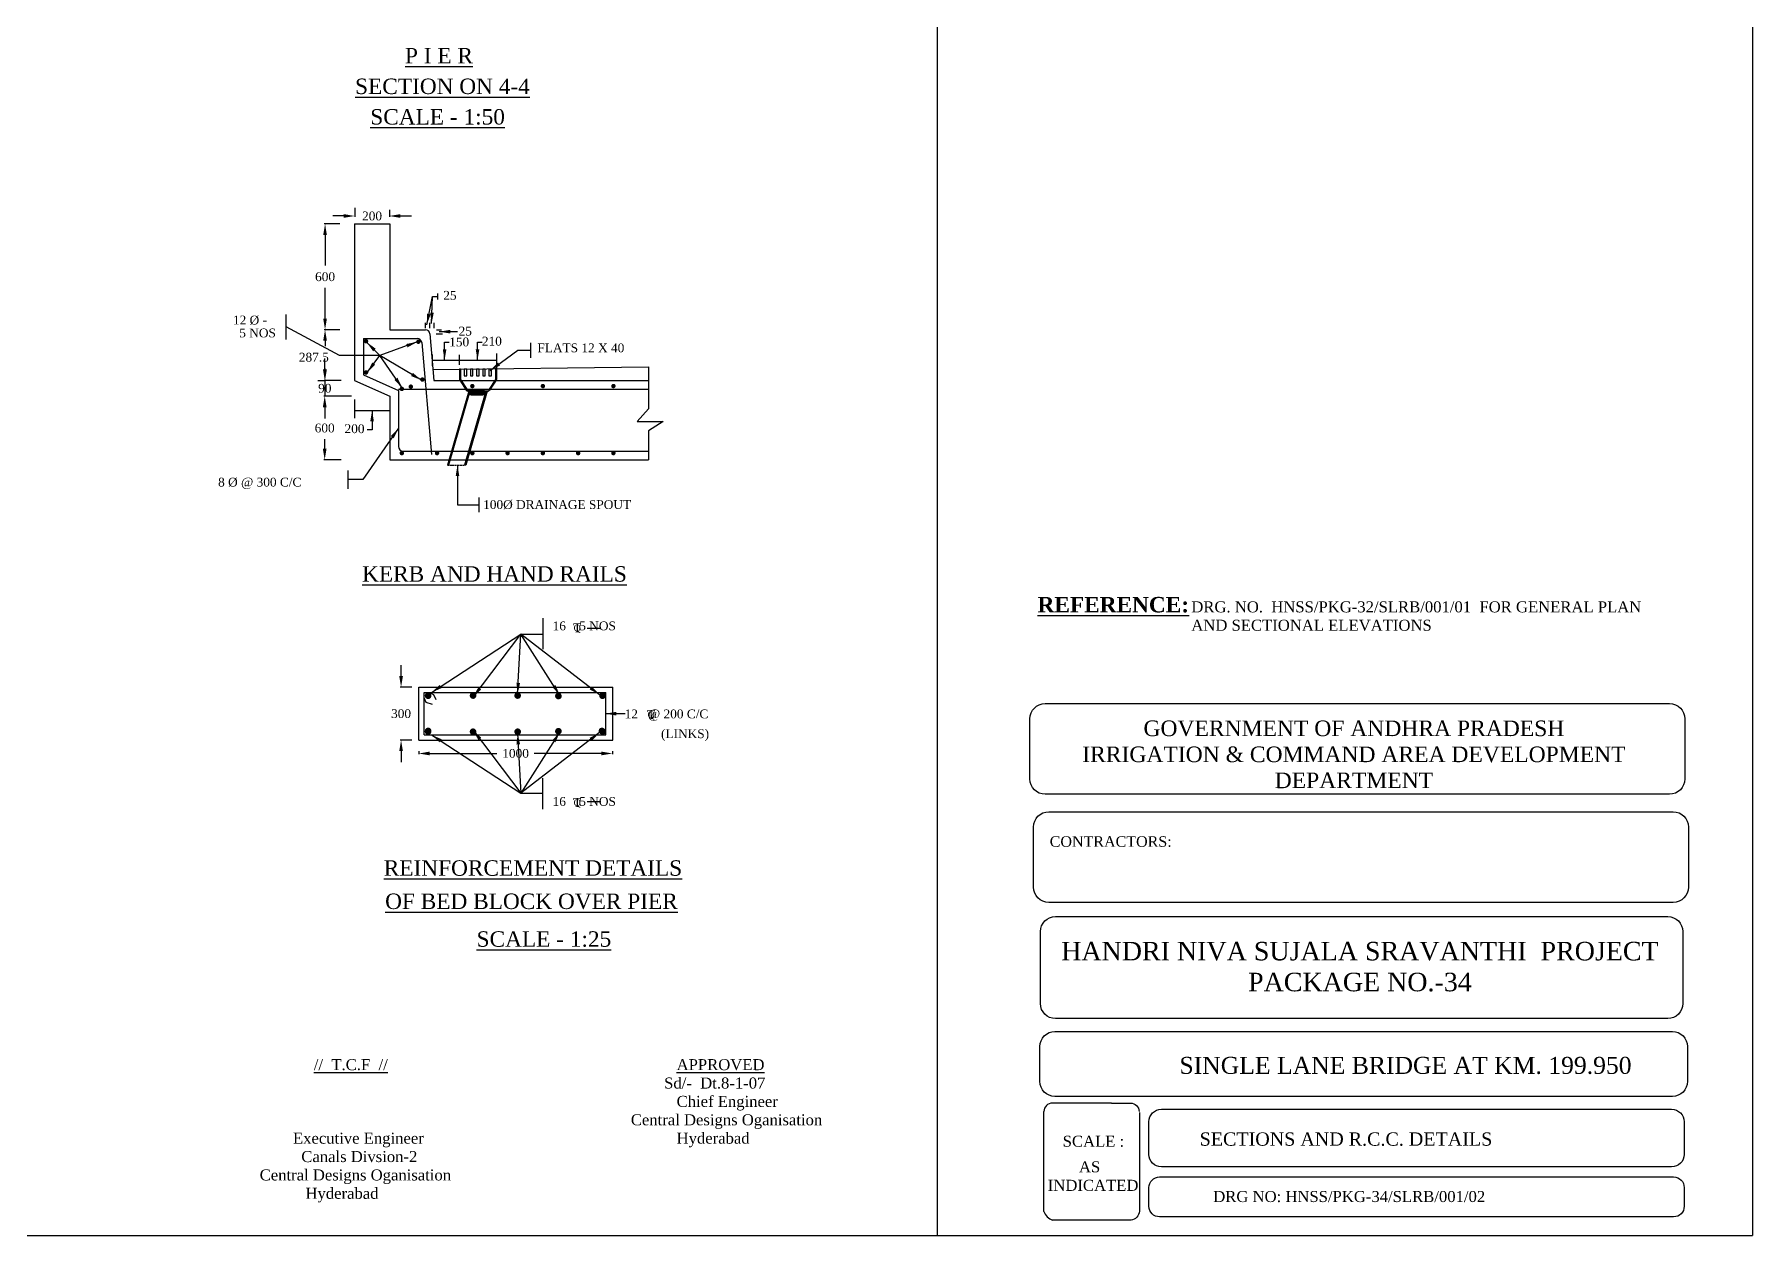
# Model space of a CAD drawing. Header units: millimetres. Extents: x -1426 to 1182, y 579 to 1915.
# Drawn here: x -925.3 to -535.5, y 579 to 851.4 of the extents above; entities that cross this region are included whole.
import ezdxf

# ---------------------------------------------------------------- set-up
doc = ezdxf.new("R2010")
doc.units = ezdxf.units.MM
doc.linetypes.add('DASHED', pattern=[0.75, 0.5, -0.25])
doc.layers.add('SHEET', color=3, linetype='Continuous')
doc.styles.add('ROMANS', font='romans')
doc.styles.get("Standard").update_dxf_attribs({"font": 'times.ttf'})
doc.dimstyles.get("Standard").update_dxf_attribs({"dimtxt": 2, "dimasz": 2.5, "dimexe": 0.18, "dimexo": 0.18, "dimgap": 1.5, "dimtad": 0, "dimtih": 1, "dimtoh": 1, "dimdec": 0, "dimlfac": 100, "dimzin": 0, "dimdsep": 46, "dimtxsty": 'ROMANS', "dimcen": 0.09, "dimadec": 0, "dimazin": 0, "dimtfac": 1, "dimtdec": 0, "dimtofl": 0, "dimtmove": 1, "dimatfit": 1, "dimfxl": 1, "dimtolj": 1, "dimtzin": 0, "dimarcsym": 0})

# ---------------------------------------------------------------- blocks, each defined once
blk = doc.blocks.new('*D35')
at = {"color": 0, "lineweight": -2, "transparency": 16777216}
for p, q in [((-859.42, 775.44), (-859.42, 777.94)), ((-861, 772.94), (-859.24, 772.94)), ((-859.42, 772.94), (-859.42, 769.34)), ((-853.36, 769.34), (-859.6, 769.34)), ((-859.42, 766.84), (-859.42, 764.34))]:
    blk.add_line(p, q, dxfattribs=at)
at = {"color": 0, "transparency": 16777216}
for points in [[(-859.84, 775.44), (-859.01, 775.44), (-859.42, 772.94)], [(-859.84, 766.84), (-859.01, 766.84), (-859.42, 769.34)]]:
    blk.add_solid(points, dxfattribs=at)
at = {"layer": 'Defpoints', "color": 0, "transparency": 16777216}
for p in [(-861.18, 772.94), (-859.42, 769.34), (-853.18, 769.34)]:
    blk.add_point(p, dxfattribs=at)
at = {"color": 0, "transparency": 16777216, "insert": (-859.42, 771.14), "char_height": 2, "attachment_point": 5}
blk.add_mtext('\\A1;90', dxfattribs=at)
blk = doc.blocks.new('*D36')
at = {"color": 0, "lineweight": -2, "transparency": 16777216}
for p, q in [((-855.72, 769.34), (-859.63, 769.34)), ((-859.45, 766.84), (-859.45, 764.66)), ((-859.45, 757.44), (-859.45, 759.62)), ((-855.72, 754.94), (-859.63, 754.94))]:
    blk.add_line(p, q, dxfattribs=at)
at = {"color": 0, "transparency": 16777216}
for points in [[(-859.86, 766.84), (-859.03, 766.84), (-859.45, 769.34)], [(-859.86, 757.44), (-859.03, 757.44), (-859.45, 754.94)]]:
    blk.add_solid(points, dxfattribs=at)
at = {"layer": 'Defpoints', "color": 0, "transparency": 16777216}
for p in [(-855.54, 769.34), (-859.45, 754.94), (-855.54, 754.94)]:
    blk.add_point(p, dxfattribs=at)
at = {"color": 0, "transparency": 16777216, "insert": (-859.45, 762.14), "char_height": 2, "attachment_point": 5}
blk.add_mtext('\\A1;600', dxfattribs=at)
blk = doc.blocks.new('*D39')
at = {"color": 0, "lineweight": -2, "transparency": 16777216}
for p, q in [((-852.63, 812.09), (-852.63, 810.04)), ((-844.77, 811.58), (-844.77, 810.04)), ((-855.13, 810.22), (-857.63, 810.22)), ((-842.27, 810.22), (-839.77, 810.22))]:
    blk.add_line(p, q, dxfattribs=at)
at = {"color": 0, "transparency": 16777216}
for points in [[(-855.13, 810.64), (-855.13, 809.8), (-852.63, 810.22)], [(-842.27, 810.64), (-842.27, 809.8), (-844.77, 810.22)]]:
    blk.add_solid(points, dxfattribs=at)
at = {"layer": 'Defpoints', "color": 0, "transparency": 16777216}
for p in [(-852.63, 812.27), (-844.77, 811.76), (-844.77, 810.22)]:
    blk.add_point(p, dxfattribs=at)
at = {"color": 0, "transparency": 16777216, "insert": (-848.7, 810.22), "char_height": 2, "attachment_point": 5}
blk.add_mtext('\\A1;200', dxfattribs=at)
blk = doc.blocks.new('*D40')
at = {"color": 0, "lineweight": -2, "transparency": 16777216}
for p, q in [((-856.04, 808.44), (-859.54, 808.44)), ((-859.36, 805.94), (-859.36, 798.96)), ((-859.36, 786.94), (-859.36, 793.92)), ((-856.04, 784.44), (-859.54, 784.44))]:
    blk.add_line(p, q, dxfattribs=at)
at = {"color": 0, "transparency": 16777216}
for points in [[(-859.78, 805.94), (-858.95, 805.94), (-859.36, 808.44)], [(-859.78, 786.94), (-858.95, 786.94), (-859.36, 784.44)]]:
    blk.add_solid(points, dxfattribs=at)
at = {"layer": 'Defpoints', "color": 0, "transparency": 16777216}
for p in [(-859.36, 808.44), (-855.86, 808.44), (-855.86, 784.44)]:
    blk.add_point(p, dxfattribs=at)
at = {"color": 0, "transparency": 16777216, "insert": (-859.36, 796.44), "char_height": 2, "attachment_point": 5}
blk.add_mtext('\\A1;600', dxfattribs=at)
blk = doc.blocks.new('*D41')
at = {"color": 0, "lineweight": -2, "transparency": 16777216}
for p, q in [((-856.04, 784.44), (-859.54, 784.44)), ((-859.36, 781.94), (-859.36, 780.71)), ((-859.36, 775.44), (-859.36, 775.67)), ((-855.68, 772.94), (-859.54, 772.94))]:
    blk.add_line(p, q, dxfattribs=at)
at = {"color": 0, "transparency": 16777216}
for points in [[(-859.78, 781.94), (-858.95, 781.94), (-859.36, 784.44)], [(-859.78, 775.44), (-858.95, 775.44), (-859.36, 772.94)]]:
    blk.add_solid(points, dxfattribs=at)
at = {"layer": 'Defpoints', "color": 0, "transparency": 16777216}
for p in [(-855.86, 784.44), (-859.36, 772.94), (-855.5, 772.94)]:
    blk.add_point(p, dxfattribs=at)
at = {"color": 0, "transparency": 16777216, "insert": (-861.91, 778.19), "char_height": 2, "attachment_point": 5}
blk.add_mtext('\\A1;287.5', dxfattribs=at)
blk = doc.blocks.new('*D44')
at = {"color": 0, "lineweight": -2, "transparency": 16777216}
for p, q in [((-838.12, 688.92), (-838.12, 688.18)), ((-835.62, 688.36), (-820.37, 688.36)), ((-796.67, 688.36), (-811.92, 688.36)), ((-794.17, 688.92), (-794.17, 688.18))]:
    blk.add_line(p, q, dxfattribs=at)
at = {"color": 0, "transparency": 16777216}
for points in [[(-835.62, 688.78), (-835.62, 687.94), (-838.12, 688.36)], [(-796.67, 688.78), (-796.67, 687.94), (-794.17, 688.36)]]:
    blk.add_solid(points, dxfattribs=at)
at = {"layer": 'Defpoints', "color": 0, "transparency": 16777216}
for p in [(-838.12, 689.1), (-838.12, 688.36), (-794.17, 689.1)]:
    blk.add_point(p, dxfattribs=at)
at = {"color": 0, "transparency": 16777216, "insert": (-816.14, 688.36), "char_height": 2, "attachment_point": 5}
blk.add_mtext('\\A1;1000', dxfattribs=at)
blk = doc.blocks.new('*D45')
at = {"color": 0, "lineweight": -2, "transparency": 16777216}
for p, q in [((-842.12, 705.89), (-842.12, 708.39)), ((-839.68, 703.39), (-842.3, 703.39)), ((-839.68, 691.39), (-842.3, 691.39)), ((-842.12, 688.89), (-842.12, 686.39))]:
    blk.add_line(p, q, dxfattribs=at)
at = {"color": 0, "transparency": 16777216}
for points in [[(-842.53, 705.89), (-841.7, 705.89), (-842.12, 703.39)], [(-842.53, 688.89), (-841.7, 688.89), (-842.12, 691.39)]]:
    blk.add_solid(points, dxfattribs=at)
at = {"layer": 'Defpoints', "color": 0, "transparency": 16777216}
for p in [(-842.12, 703.39), (-839.5, 703.39), (-839.5, 691.39)]:
    blk.add_point(p, dxfattribs=at)
at = {"color": 0, "transparency": 16777216, "insert": (-842.12, 697.39), "char_height": 2, "attachment_point": 5}
blk.add_mtext('\\A1;300', dxfattribs=at)

msp = doc.modelspace()

# ---------------------------------------------------------------- hatches: boundary and pattern name
h = msp.add_hatch()
h.set_pattern_fill('LINE', color=256, scale=0.05, angle=45, style=0)
h.set_pattern_definition([(45, (-869.69485, 771.03695), (-0.1122532, 0.1122532), [])])
h.paths.add_polyline_path([(-825.91731, 770.80118), (-826.23403, 769.70446), (-823.57956, 769.70446), (-823.27181, 770.77014)])

# ---------------------------------------------------------------- linework, layer by layer
for p, q in [((-535.53329, 1169.04721), (-535.53329, 579.04721)), ((-720.53329, 1017.56038), (-720.53329, 579.04721)), ((-852.67681, 808.43865), (-852.67681, 772.93865)), ((-852.67681, 808.43865), (-844.67681, 808.43865)), ((-844.67681, 808.43865), (-844.67681, 784.43865)), ((-833.80506, 791.25216), (-833.80506, 792.64321)), ((-868.17125, 782.22179), (-868.17125, 787.9123)), ((-856.09459, 778.61557), (-868.17125, 785.06704)), ((-844.67681, 784.43865), (-836.59363, 784.43865)), ((-836.67681, 785.98817), (-836.67681, 784.77173)), ((-836.67681, 785.98817), (-836.67681, 784.77173)), ((-835.67681, 785.98817), (-835.67681, 784.77173)), ((-835.67681, 785.98817), (-835.67681, 784.77173)), ((-835.59739, 783.52528), (-834.67681, 772.93865)), ((-834.67681, 785.98817), (-834.67681, 784.77173)), ((-834.67681, 785.98817), (-834.67681, 784.77173)), ((-834.17198, 783.52528), (-832.74657, 783.52528)), ((-834.08362, 784.43865), (-832.96941, 784.43865)), ((-850.67681, 782.43865), (-844.67681, 782.43865)), ((-850.67681, 782.43865), (-850.67681, 774.23182)), ((-844.67681, 782.43865), (-838.42726, 782.43865)), ((-837.43102, 781.52528), (-835.22349, 756.13865)), ((-812.69935, 778.08702), (-812.69935, 781.44746)), ((-846.95738, 778.61557), (-856.09459, 778.61557)), ((-834.96371, 776.23797), (-834.96371, 778.79573)), ((-834.96371, 777.51685), (-820.42415, 777.51685)), ((-834.8942, 775.43865), (-786.00079, 776.01921)), ((-828.89095, 776.46547), (-828.89095, 778.7078)), ((-820.42415, 775.5643), (-820.42415, 779.05954)), ((-786.00079, 776.01921), (-786.00079, 766.51101)), ((-852.67681, 772.93865), (-844.67681, 769.33865)), ((-850.67681, 774.23182), (-842.67681, 770.63182)), ((-834.67681, 772.93865), (-786.00079, 772.93865)), ((-828.62004, 775.51008), (-828.89143, 775.51008)), ((-828.87778, 775.56219), (-828.87778, 773.20962)), ((-828.81315, 772.99162), (-827.32632, 770.70419)), ((-828.63778, 775.56219), (-828.63778, 773.16219)), ((-828.63778, 773.16219), (-827.07778, 770.76219)), ((-820.71778, 773.16219), (-822.27778, 770.76219)), ((-820.5424, 772.99162), (-822.02923, 770.70419)), ((-820.42415, 775.5643), (-820.74982, 775.5643)), ((-820.71778, 775.56219), (-820.71778, 773.16219)), ((-820.47778, 775.56219), (-820.47778, 775.56219)), ((-820.47778, 775.56219), (-820.47778, 773.16219)), ((-820.47778, 775.56219), (-820.47778, 773.20962)), ((-852.70623, 768.57957), (-852.70623, 764.37411)), ((-844.67681, 769.33865), (-844.67681, 754.93865)), ((-842.67681, 770.94197), (-786.00079, 770.94197)), ((-842.67681, 770.63182), (-842.67681, 757.93532)), ((-826.76881, 770.52219), (-831.6156, 753.73865)), ((-826.50628, 770.53539), (-831.35689, 753.73865)), ((-822.85858, 770.5093), (-827.70165, 753.73865)), ((-822.61203, 770.50655), (-827.4543, 753.73865)), ((-827.07778, 770.76219), (-825.91731, 770.80118)), ((-826.99095, 770.52219), (-826.24375, 770.56456)), ((-826.24375, 770.56456), (-826.49213, 769.70446)), ((-826.23403, 769.70446), (-826.49213, 769.70446)), ((-825.91731, 770.80118), (-826.23403, 769.70446)), ((-826.23403, 769.70446), (-823.57956, 769.70446)), ((-825.91731, 770.80118), (-823.27181, 770.77014)), ((-823.27181, 770.77014), (-823.57956, 769.70446)), ((-823.29043, 769.70446), (-823.57956, 769.70446)), ((-823.05721, 770.51205), (-823.29043, 769.70446)), ((-822.27778, 770.76219), (-823.27181, 770.77014)), ((-823.05721, 770.51205), (-822.3646, 770.52219)), ((-852.70623, 766.15334), (-844.67681, 766.15334)), ((-786.00079, 766.51101), (-788.59744, 763.65399)), ((-788.59744, 763.65399), (-782.69172, 763.5925)), ((-782.69172, 763.5925), (-786.00079, 761.49475)), ((-786.00079, 761.49475), (-786.00079, 754.93865)), ((-841.67681, 756.93532), (-786.00079, 756.93532)), ((-854.13799, 748.38711), (-854.13799, 752.53824)), ((-844.67681, 754.93865), (-786.00079, 754.93865)), ((-824.42983, 743.0393), (-824.42983, 746.39973)), ((-809.95726, 719.04012), (-809.95726, 712.04464)), ((-814.94059, 715.38353), (-809.99342, 715.38353)), ((-799.8688, 716.78198), (-796.7815, 716.78198)), ((-838.07059, 691.389), (-838.07059, 703.389)), ((-838.06424, 703.389), (-794.07059, 703.389)), ((-838.06424, 691.389), (-838.06424, 703.389)), ((-836.86424, 702.189), (-795.67301, 702.189)), ((-836.86424, 692.589), (-836.86424, 702.189)), ((-835.69045, 702.189), (-834.78072, 701.75495)), ((-834.78072, 701.75495), (-834.2018, 700.60831)), ((-795.67301, 692.589), (-795.67301, 702.189)), ((-794.07059, 691.389), (-794.07059, 703.389)), ((-836.86424, 700.89755), (-836.48647, 699.9885)), ((-836.48647, 699.9885), (-835.1012, 699.5753)), ((-838.06424, 691.389), (-794.07059, 691.389)), ((-836.86424, 692.589), (-795.67301, 692.589)), ((-836.07059, 691.389), (-806.07059, 691.389)), ((-809.95726, 675.73787), (-809.95726, 682.73335)), ((-814.94059, 679.39446), (-809.99342, 679.39446)), ((-799.8688, 677.49556), (-796.7815, 677.49556)), ((-674.64952, 606.96965), (-674.64952, 584.56004)), ((-1425.53329, 579.04721), (-535.53329, 579.04721))]:
    msp.add_line(p, q)
at = {"linetype": 'DASHED', "ltscale": 0.1}
msp.add_line((-831.6156, 753.73865), (-827.4543, 753.73865), dxfattribs=at)
at = {"color": 7}
for p, q in [((-680.93389, 609.11045), (-694.37394, 609.11045)), ((-696.30576, 584.49937), (-696.30576, 607.17863)), ((-676.49192, 582.53563), (-694.37394, 582.53563))]:
    msp.add_line(p, q, dxfattribs=at)
for points, const_width in [([(-850.31606, 781.82291, 1), (-849.81606, 781.82291, 1)], 0.5), ([(-838.44817, 781.70069, 1), (-837.94817, 781.70069, 1)], 0.5), ([(-850.31606, 774.73432, 1), (-849.81606, 774.73432, 1)], 0.5), ([(-840.16106, 771.52874, -1), (-839.66106, 771.52874, -1)], 0.5), ([(-837.53055, 773.1455, 1), (-837.03055, 773.1455, 1)], 0.5), ([(-826.20362, 771.65941, -1), (-825.70362, 771.65941, -1)], 0.5), ([(-810.20362, 771.65941, -1), (-809.70362, 771.65941, -1)], 0.5), ([(-794.20362, 771.65941, -1), (-793.70362, 771.65941, -1)], 0.5), ([(-842.20362, 771.02121, 1), (-841.70362, 771.02121, 1)], 0.5), ([(-842.20362, 756.45378, -1), (-841.70362, 756.45378, -1)], 0.5), ([(-834.20362, 756.45378, -1), (-833.70362, 756.45378, -1)], 0.5), ([(-826.20362, 756.45378, -1), (-825.70362, 756.45378, -1)], 0.5), ([(-818.20362, 756.45378, -1), (-817.70362, 756.45378, -1)], 0.5), ([(-810.20362, 756.45378, -1), (-809.70362, 756.45378, -1)], 0.5), ([(-802.20362, 756.45378, -1), (-801.70362, 756.45378, -1)], 0.5), ([(-794.20362, 756.45378, -1), (-793.70362, 756.45378, -1)], 0.5), ([(-836.35962, 701.44608, 1), (-835.60962, 701.44608, 1)], 0.75), ([(-826.16214, 701.49007, 1), (-825.41214, 701.49007, 1)], 0.75), ([(-816.04822, 701.49007, 1), (-815.29822, 701.49007, 1)], 0.75), ([(-806.80619, 701.38173, 1), (-806.05619, 701.38173, 1)], 0.75), ([(-796.79109, 701.44608, 1), (-796.04109, 701.44608, 1)], 0.75), ([(-836.35962, 693.46847, 1), (-835.60962, 693.46847, 1)], 0.75), ([(-836.35962, 693.33191, -1), (-835.60962, 693.33191, -1)], 0.75), ([(-826.16214, 693.28792, -1), (-825.41214, 693.28792, -1)], 0.75), ([(-816.04822, 693.28792, -1), (-815.29822, 693.28792, -1)], 0.75), ([(-806.80619, 693.39626, -1), (-806.05619, 693.39626, -1)], 0.75), ([(-796.9278, 693.46847, 1), (-796.1778, 693.46847, 1)], 0.75), ([(-796.79109, 693.33191, -1), (-796.04109, 693.33191, -1)], 0.75)]:
    msp.add_lwpolyline(points, format="xyb", close=True, dxfattribs=dict(const_width=const_width))
for points in [[(-827.2212, 775.52404), (-827.78705, 775.52404), (-827.78705, 773.99795), (-827.2212, 773.99795)], [(-825.8212, 775.52404), (-826.38705, 775.52404), (-826.38705, 773.99795), (-825.8212, 773.99795)], [(-824.4212, 775.52404), (-824.98705, 775.52404), (-824.98705, 773.99795), (-824.4212, 773.99795)], [(-823.0212, 775.52404), (-823.58705, 775.52404), (-823.58705, 773.99795), (-823.0212, 773.99795)], [(-821.6212, 775.52404), (-822.18705, 775.52404), (-822.18705, 773.99795), (-821.6212, 773.99795)]]:
    msp.add_lwpolyline(points, close=True)
for points in [[(-696.01241, 699.6702), (-554.37523, 699.6702, -0.414213562), (-550.91099, 696.20596), (-550.91099, 682.58275, -0.414213562), (-554.37523, 679.11851), (-696.01241, 679.11851, -0.414213562), (-699.47665, 682.58275), (-699.47665, 696.20596, -0.414213562)], [(-695.19157, 675.15023), (-553.55439, 675.15023, -0.414213562), (-550.09015, 671.68599), (-550.09015, 658.06277, -0.414213562), (-553.55439, 654.59853), (-695.19157, 654.59853, -0.414213562), (-698.65581, 658.06277), (-698.65581, 671.68599, -0.414213562)], [(-693.67978, 651.39011), (-554.78512, 651.39011, -0.414213562), (-551.38796, 647.99295), (-551.38796, 631.65654, -0.414213562), (-554.78512, 628.25938), (-693.67978, 628.25938, -0.414213562), (-697.07694, 631.65654), (-697.07694, 647.99295, -0.414213562)], [(-693.78945, 625.33413), (-553.73734, 625.33413, -0.414213562), (-550.31187, 621.90866), (-550.31187, 614.03042, -0.414213562), (-553.73734, 610.60495), (-693.78945, 610.60495, -0.414213562), (-697.21492, 614.03042), (-697.21492, 621.90866, -0.414213562)], [(-669.64714, 607.704), (-553.9016, 607.704, -0.414213562), (-551.07063, 604.87303), (-551.07063, 597.46185, -0.414213562), (-553.9016, 594.63088), (-669.64714, 594.63088, -0.414213562), (-672.47811, 597.46185), (-672.47811, 604.87303, -0.414213562)], [(-670.05836, 592.34562), (-553.46352, 592.34562, -0.414213562), (-551.0572, 589.9393), (-551.0572, 585.70674, -0.414213562), (-553.46352, 583.30042), (-670.05836, 583.30042, -0.414213562), (-672.46468, 585.70674), (-672.46468, 589.9393, -0.414213562)]]:
    msp.add_lwpolyline(points, format="xyb", close=True)
for points in [[(-680.93389, 609.11045), (-676.64981, 609.11045, -0.414213562), (-674.71799, 607.17863)], [(-674.65038, 584.57513, -0.368140093), (-676.5472, 582.52873)]]:
    msp.add_lwpolyline(points, format="xyb", dxfattribs=at)
for centre, radius, start, end in [((-836.59363, 783.43865), 1, 4.9697407, 90), ((-838.42726, 781.43865), 1, 4.9697407, 90), ((-828.47778, 773.20962), 0.4, 180, 213.0238676), ((-820.87778, 773.20962), 0.4, 326.9761324, 0), ((-826.99095, 770.92219), 0.4, 213.0238676, 270), ((-822.3646, 770.92219), 0.4, 270, 326.9761324), ((-841.67681, 757.93532), 1, 180, 270)]:
    msp.add_arc(centre, radius, start, end)
for centre, radius, start, end in [((-694.37394, 607.17863), 1.93182, 90, 180), ((-693.16362, 585.70889), 3.36689, 200.3157406, 249.7662947)]:
    msp.add_arc(centre, radius, start, end, dxfattribs=at)
at = {"layer": 'Defpoints', "color": 0, "linetype": 'ByBlock'}
for p in [(-828.844, 775.53113), (-823.0212, 775.52404), (-822.18705, 775.52404), (-820.47778, 775.56219), (-820.47778, 775.56219), (-820.47778, 773.16219), (-823.79667, 769.70446)]:
    msp.add_point(p, dxfattribs=at)

# ---------------------------------------------------------------- texts
for s, height, p in [('%%UP I E R', 3.5, (-841.22752, 844.81909)), ('%%USECTION ON 4-4', 3.5, (-852.55292, 837.87414)), ('%%USCALE - 1:50', 3.5, (-849.10567, 830.95528)), ('12 %%C -', 2, (-880.25165, 785.62347)), ('5 NOS ', 2, (-878.82705, 782.70938)), ('FLATS 12 X 40', 2, (-811.19656, 779.32288)), ('8 %%C @ 300 C/C', 2, (-883.62311, 748.88129)), ('100%%C DRAINAGE SPOUT', 2, (-823.50027, 743.79309)), ('%%UKERB AND HAND RAILS', 3.5, (-850.9683, 727.31818)), (' 16    5 NOS', 2, (-808.49665, 716.28969)), ('T ', 2, (-803.0862, 715.84907)), ('Q', 1.5, (-802.98409, 716.07347)), ('12   @ 200 C/C', 2, (-791.40184, 696.32476)), ('T ', 2, (-786.30372, 696.20503)), ('Q', 1.5, (-786.20161, 696.42943)), ('(LINKS)', 2, (-783.15604, 691.83722)), (' 16    5 NOS', 2, (-808.49665, 676.48831)), ('T ', 2, (-803.0862, 676.24616)), ('Q', 1.5, (-802.98409, 676.47056)), ('%%UREINFORCEMENT DETAILS', 3.5, (-846.04927, 660.64045)), ('%%UOF BED BLOCK OVER PIER', 3.5, (-845.7353, 653.09881)), ('%%USCALE - 1:25', 3.5, (-824.98866, 644.54409)), ('SINGLE LANE BRIDGE AT KM. 199.950', 3.85, (-665.55711, 615.72078)), ('AS ', 2.5, (-688.34679, 593.39345)), ('INDICATED', 2.5, (-695.41723, 589.20035)), ('DRG NO: HNSS/PKG-34/SLRB/001/02', 2.5, (-657.88467, 586.66175))]:
    msp.add_text(s, height=height).set_placement(p)
at = {"color": 0, "linetype": 'ByBlock', "char_height": 2, "attachment_point": 5}
for s, insert in [('\\A1;25', (-831.03539, 792.22072)), ('\\A1;25', (-827.56115, 784.10345)), ('150', (-828.93657, 781.64609)), ('210', (-821.52053, 781.83368)), ('200', (-852.67261, 761.9774))]:
    msp.add_mtext(s, dxfattribs=dict(at, insert=insert))
for s, insert, char_height, width, attachment_point in [('{\\fTimes New Roman|b1|i0|c0|p18;\\LREFERENCE:}', (-697.74342, 723.85075), 3.5, 92, 1), ('DRG. NO.  HNSS/PKG-32/SLRB/001/01  FOR GENERAL PLAN AND SECTIONAL ELEVATIONS ', (-662.86226, 722.85075), 2.5, 107.9720864, 1), ('HANDRI NIVA SUJALA SRAVANTHI  PROJECT\\PPACKAGE NO.-34', (-624.61624, 645.65037), 4.2, 180, 2), ('                             {\\L//  T.C.F  //}\\P                       \\P\\P\\P                        Executive Engineer\\P                          Canals Divsion-2\\P                Central Designs Oganisation\\P                           Hyderabad', (-889.29292, 619.05997), 2.5, 170, 1), ('                           {\\LAPPROVED}\\P                        Sd/-  Dt.8-1-07\\P                           Chief Engineer\\P                Central Designs Oganisation\\P                           Hyderabad', (-805.10498, 619.05997), 2.5, 170, 1), ('SCALE :', (-692.03739, 601.6965), 2.5, 25.272, 1)]:
    msp.add_mtext(s, dxfattribs=dict(insert=insert, char_height=char_height, width=width, attachment_point=attachment_point))
at = {"layer": 'SHEET', "color": 7}
for s, insert, char_height, width, attachment_point in [('GOVERNMENT OF ANDHRA PRADESH\\PIRRIGATION & COMMAND AREA DEVELOPMENT DEPARTMENT', (-625.98246, 688.15841), 3.53871, 136.012937, 5), ('CONTRACTORS:', (-694.97904, 668.37128), 2.4063228, 35.8252135, 4), ('SECTIONS AND R.C.C. DETAILS ', (-660.9744, 602.44424), 3.0079035, 111.1817851, 1)]:
    msp.add_mtext(s, dxfattribs=dict(at, insert=insert, char_height=char_height, width=width, attachment_point=attachment_point))

# ---------------------------------------------------------------- dimensions: what is measured, and where the dimension line sits
for base, p1, p2, text, picture, middle in [((-844.76994, 810.22117), (-852.62606, 812.26886), (-844.76994, 811.75694), '200', '*D39', (-848.698, 810.22117)), ((-838.11616, 688.35923), (-794.17247, 689.09845), (-838.11616, 689.09845), '1000', '*D44', (-816.14432, 688.35923))]:
    dim = msp.add_linear_dim(base=base, p1=p1, p2=p2, text=text, dimstyle='Standard', override={"dimscale": 1, "dimtxsty": 'Standard'})
    dim.commit()
    dim.dimension.update_dxf_attribs({"geometry": picture, "text_midpoint": middle})
for base, p1, p2, text, picture, middle in [((-859.36215, 808.43865), (-855.86063, 784.43865), (-855.86063, 808.43865), '600', '*D40', (-859.36215, 796.43865)), ((-859.44507, 754.93865), (-855.53686, 769.33865), (-855.53686, 754.93865), '600', '*D36', (-859.44507, 762.13865)), ((-842.11522, 703.389), (-839.4966, 691.389), (-839.4966, 703.389), '300', '*D45', (-842.11522, 697.389))]:
    dim = msp.add_linear_dim(base=base, p1=p1, p2=p2, angle=90, text=text, dimstyle='Standard', override={"dimscale": 1, "dimtxsty": 'Standard'})
    dim.commit()
    dim.dimension.update_dxf_attribs({"geometry": picture, "text_midpoint": middle})
for base, p1, p2, text, override, picture, middle in [((-859.36215, 772.93865), (-855.86063, 784.43865), (-855.49865, 772.93865), '287.5', {"dimscale": 1, "dimtxsty": 'Standard', "dimtmove": 2}, '*D41', (-861.91384, 778.18985)), ((-859.42175, 769.33865), (-861.1777, 772.93865), (-853.1777, 769.33865), '90', {"dimscale": 1, "dimtxsty": 'Standard'}, '*D35', (-859.42175, 771.13865))]:
    dim = msp.add_linear_dim(base=base, p1=p1, p2=p2, angle=90, text=text, dimstyle='Standard', override=override)
    dim.commit()
    dim.dimension.update_dxf_attribs({"geometry": picture, "text_midpoint": middle, "dimtype": 160})

# ---------------------------------------------------------------- leaders
for points in [[(-836.31202, 785.54885), (-834.97498, 792.00332)], [(-835.19782, 785.82706), (-834.97498, 792.00332), (-833.80506, 791.94768)], [(-833.46564, 783.9955), (-829.29924, 783.9955)], [(-849.92728, 781.61496), (-846.95738, 778.61557)], [(-838.44478, 781.65963), (-846.95738, 778.61557)], [(-832.24535, 777.51685), (-832.24535, 781.58404), (-831.21274, 781.58404)], [(-824.7776, 777.51685), (-824.7776, 781.58404), (-823.74499, 781.58404)], [(-821.91938, 775.19392), (-815.66765, 779.76724), (-812.69935, 779.76724)], [(-849.81606, 774.73432), (-846.95738, 778.61557)], [(-837.48863, 773.00693), (-846.95738, 778.61557), (-846.83391, 778.61557)], [(-841.83994, 771.24386), (-846.95738, 778.61557)], [(-848.69152, 766.15334), (-848.69152, 761.70527), (-849.7923, 761.70527)], [(-842.67681, 762.12536), (-850.77391, 750.46268), (-854.13799, 750.46268)], [(-829.32184, 753.73865), (-829.32184, 744.71951), (-824.42983, 744.71951)], [(-835.21791, 702.189), (-814.94059, 715.38353)], [(-825.78714, 701.11507), (-814.94059, 715.38353)], [(-815.67322, 701.86507), (-814.94059, 715.38353)], [(-797.107, 701.68868), (-814.94059, 715.38353)], [(-806.0911, 701.53974), (-814.94059, 715.38353)], [(-795.80408, 697.389), (-791.30704, 697.389)], [(-835.21791, 692.589), (-814.94059, 679.39446)], [(-825.78714, 693.66292), (-814.94059, 679.39446)], [(-815.67322, 692.91292), (-814.94059, 679.39446)], [(-806.0911, 693.23826), (-814.94059, 679.39446)], [(-797.107, 693.08931), (-814.94059, 679.39446)]]:
    msp.add_leader(points, dimstyle='Standard', override={"dimscale": 1, "dimtxsty": 'Standard'})

doc.saveas('drawing.dxf')
